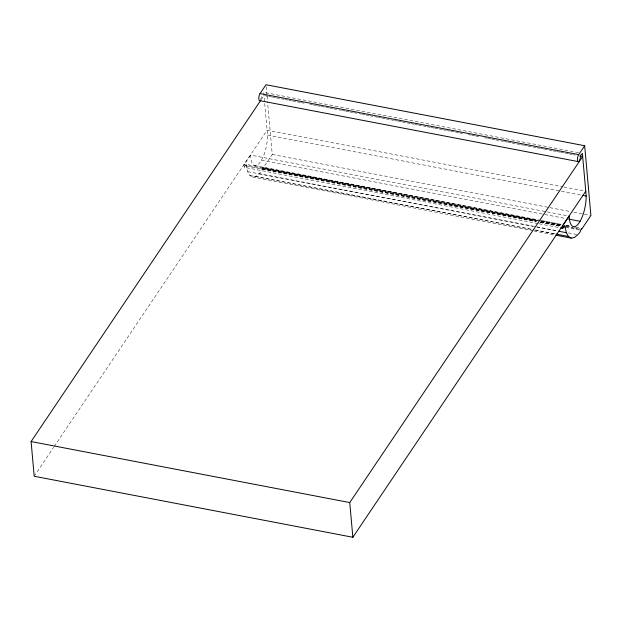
<?xml version="1.0" encoding="UTF-8"?>
<svg xmlns="http://www.w3.org/2000/svg" width="622" height="622" viewBox="0 0 622 622"><rect width="100%" height="100%" fill="white"/><g stroke="black" fill="none" stroke-linecap="round" stroke-linejoin="round"><path stroke-width="0.47" stroke-dasharray="3.11 2.33" d="M578.569 152.654L263.728 92.367L267.538 135.075L267.336 139.802A21.933 7.658 -79.2 0 1 259.226 163.423A21.933 7.658 -79.2 0 1 250.775 158.392L250.526 155.096L546.287 211.721M260.727 99.707L261.846 94.497M261.302 99.528L264.008 95.508M34.194 476.258L53.694 447.288M54.238 446.479L267.11 130.2L562.871 186.833M538.038 223.57L244.182 167.31L243.964 164.846L250.526 155.096M244.182 167.31L246.149 164.387L540.005 220.655M246.149 164.387L247.665 171.664L249.826 175.451L252.602 177.099L255.797 176.508C258.146 174.401 262.025 171.913 262.212 168.515L262.958 167.411L537.727 220.025M537.797 220.794L263.02 168.181L272.242 154.489L267.724 103.843M264.964 95.687L267.825 96.239M268.782 96.418L271.643 96.97M272.599 97.149L275.46 97.701M276.409 97.879L280.227 98.61M281.183 98.797L284.044 99.341M285 99.528L287.862 100.072M288.818 100.259L291.679 100.803M292.635 100.989L296.445 101.72M297.402 101.899L300.263 102.451M301.219 102.63L304.08 103.182M309.803 104.271L312.664 104.823M313.62 105.001L316.481 105.553M317.438 105.732L320.299 106.284M321.255 106.463L325.073 107.194M326.021 107.381L328.89 107.925M329.839 108.111L332.7 108.656M333.656 108.842L341.291 110.304M342.24 110.483L345.109 111.035M346.057 111.214L348.919 111.766M349.875 111.944L352.736 112.496M353.693 112.675L361.328 114.137M362.276 114.324L365.137 114.868M366.094 115.054L368.955 115.599M369.911 115.785L373.729 116.516M374.685 116.695L377.546 117.247M378.495 117.426L381.364 117.978M382.312 118.157L385.173 118.709M386.13 118.888L389.947 119.618M390.904 119.805L393.765 120.349M394.713 120.536L397.582 121.08M398.531 121.259L401.392 121.811M402.348 121.99L406.166 122.721M407.122 122.907L409.984 123.451M410.94 123.638L413.801 124.182M414.75 124.369L417.619 124.913M418.567 125.1L422.385 125.831M423.341 126.009L426.202 126.561M427.158 126.74L430.02 127.292M430.968 127.471L433.837 128.023M434.786 128.202L438.603 128.933M439.56 129.119L442.421 129.664M443.377 129.85L446.238 130.395M447.195 130.581L450.056 131.125M451.004 131.312L454.822 132.043M455.778 132.222L458.639 132.774M459.596 132.952L464.362 133.87M468.179 134.601L471.041 135.145M471.997 135.332L474.858 135.876M475.814 136.062L478.676 136.607M484.398 137.703L487.259 138.255M488.216 138.434L491.077 138.978M492.033 139.165L494.894 139.709M495.851 139.896L499.668 140.626M500.617 140.805L503.478 141.357M504.434 141.536L507.295 142.088M508.252 142.267L511.113 142.819M512.069 142.998L515.887 143.729M516.835 143.915L519.697 144.459M520.653 144.646L523.514 145.19M524.47 145.377L527.332 145.921M528.288 146.108L532.105 146.839M533.054 147.017L535.923 147.57M536.872 147.748L539.733 148.3M540.689 148.479L543.55 149.031M544.507 149.21L548.324 149.941M549.273 150.127L552.142 150.672M553.09 150.858L555.951 151.403M556.908 151.589L559.769 152.133M560.725 152.32L564.543 153.051M565.499 153.23L568.36 153.782M569.309 153.961L572.17 154.513M573.126 154.691L575.039 155.057M563.82 187.012L584.812 191.032M267.538 135.075L560.438 191.156M561.394 191.335L581.43 195.176M272.242 154.489L548.923 207.46M549.871 207.647L569.908 211.48M573.725 212.211L590.9 215.5M547.243 211.908L569.184 216.106M261.434 160.274L543.846 214.341M544.794 214.528L565.787 218.547M254.911 165.646L561.168 224.285M565.934 225.195L570.708 226.113M541.544 220.756L561.58 224.589M566.347 225.498L571.12 226.416M575.886 227.325L581.617 228.422M540.953 220.833L560.99 224.674M541.614 221.525L561.65 225.358M566.417 226.276L573.095 227.551M574.052 227.738L579.774 228.826M243.964 164.846L536.864 220.927M540.681 221.657L562.622 225.856M262.212 168.515L536.988 221.121M540.798 221.852L560.834 225.693M565.608 226.602L580.87 229.526M246.273 166.004L536.304 221.541M540.121 222.272L560.158 226.105M262.243 169.34L536.102 221.72M539.88 222.497L560.904 226.462M565.639 227.427L580.909 230.35M538.986 223.757L560.935 227.955M259.211 173.701L535.884 226.672M536.84 226.859L557.833 230.879M568.321 232.885L576.913 234.533M247.665 171.664L532.93 226.284M536.747 227.014L557.74 231.034M255.797 176.508L531.522 229.3M535.34 230.031L555.376 233.864M249.826 175.451L534.135 229.891M535.091 230.07L555.127 233.911M252.602 177.099L533.093 230.809M534.049 230.987L554.085 234.828M266.185 86.645L266.955 95.244M267.04 96.2L267.639 102.887M262.958 167.411L263.02 168.181"/><path stroke-width="0.93" d="M260.214 100.383A3.942 1.376 -79.2 0 1 258.799 98.571A3.942 1.376 -79.2 0 1 260.05 93.595L266.014 84.732L584.672 145.742L578.709 154.606A3.942 1.376 -79.2 0 0 577.48 160.017A3.942 1.376 -79.2 0 0 579.276 160.927L580.264 158.408L580.505 155.516L582.386 153.385L586.204 196.085L585.994 200.813A21.933 7.658 -79.2 0 1 577.885 224.433A21.933 7.658 -79.2 0 1 569.433 219.41L569.184 216.106L562.622 225.856L562.84 228.321L560.935 227.955M585.768 191.218L352.853 537.268L34.194 476.258L31.1 441.558L260.758 100.336M352.853 537.268L349.758 502.568L582.666 156.519L579.805 155.966M562.84 228.321L564.807 225.405L566.323 232.682L568.485 236.469L571.26 238.117L574.456 237.518C576.804 235.411 580.684 232.931 580.87 229.526L581.617 228.422L581.687 229.191L590.9 215.5L584.672 145.742M260.05 93.595L578.709 154.606M259.46 100.577L578.118 161.588M582.386 195.355L586.204 196.085M568.648 219.092L580.093 221.284M563.019 226.649L564.932 227.014M558.696 231.221L566.323 232.682M556.084 234.09L568.485 236.469M555.99 235.194L571.26 238.117M31.1 441.558L349.758 502.568"/></g></svg>
